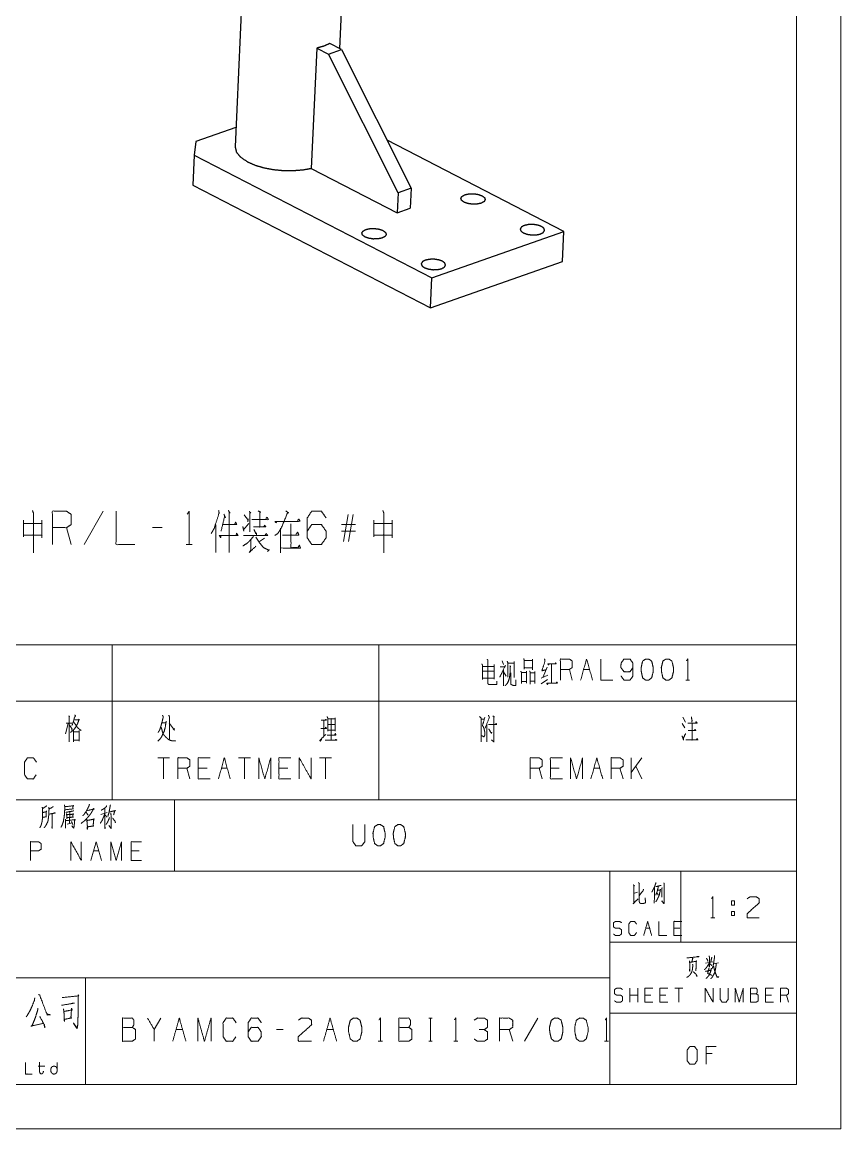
# Model space of a CAD drawing. Header units: millimetres. Extents: x 0 to 420, y 0 to 297.
# Drawn here: x 327.8 to 420, y 0 to 124.5 of the extents above; entities that cross this region are included whole.
import ezdxf

# ---------------------------------------------------------------- set-up
doc = ezdxf.new("R2010")
doc.units = ezdxf.units.MM
doc.layers.add('101', color=7, linetype='Continuous', true_color=0xffffff)

msp = doc.modelspace()

# ---------------------------------------------------------------- linework, layer by layer
at = {"layer": '101', "color": 133, "linetype": 'Continuous', "lineweight": 18}
for p, q in [((420, 0), (420, 297)), ((415, 5), (415, 292)), ((235, 37), (415, 37)), ((345, 37), (345, 29)), ((235, 29), (415, 29)), ((394, 29), (394, 5)), ((402, 29), (402, 21)), ((394, 21), (415, 21)), ((285, 17), (394, 17)), ((335, 17), (335, 5)), ((394, 13), (415, 13)), ((25, 5), (415, 5)), ((235, 5), (415, 5)), ((0, 0), (420, 0))]:
    msp.add_line(p, q, dxfattribs=at)
at = {"layer": '101', "color": 92, "linetype": 'Continuous', "lineweight": 25}
for p, q in [((354.39, 166.83), (351.82, 110.48)), ((363.59, 121.53), (365.63, 166.31)), ((351.92, 112.64), (347.41, 111.06)), ((347.41, 111.06), (347.23, 109.54)), ((388.81, 100.94), (368.94, 111.21)), ((347.23, 109.54), (347.07, 106.16)), ((347.23, 109.54), (373.95, 95.72)), ((347.07, 106.16), (373.8, 92.34)), ((373.95, 95.72), (388.81, 100.94)), ((388.66, 97.56), (388.81, 100.94)), ((373.8, 92.34), (388.66, 97.56)), ((373.8, 92.34), (373.95, 95.72))]:
    msp.add_line(p, q, dxfattribs=at)
at = {"layer": '101', "color": 72, "linetype": 'Continuous', "lineweight": 25}
for p, q in [((363.81, 121.42), (362.5, 122.1)), ((361.01, 121.57), (360.39, 108.05)), ((361.01, 121.57), (362.33, 120.9)), ((362.33, 120.9), (363.81, 121.42)), ((370.16, 105.31), (362.33, 120.9)), ((363.81, 121.42), (371.65, 105.83)), ((360.39, 108.05), (370.06, 103.06)), ((371.65, 105.83), (370.16, 105.31)), ((371.65, 105.83), (371.54, 103.58)), ((370.16, 105.31), (370.06, 103.06)), ((370.06, 103.06), (371.54, 103.58))]:
    msp.add_line(p, q, dxfattribs=at)
at = {"layer": '101', "color": 72, "linetype": 'Continuous', "lineweight": 18}
for p, q in [((336.96, 69.48), (334.85, 65.74)), ((364.03, 66.09), (364.56, 69.12)), ((365.11, 69.12), (364.58, 66.09)), ((333.38, 65.74), (332.85, 67.63)), ((343.6, 67.63), (342.54, 67.63)), ((349.66, 67.94), (349.66, 64.83)), ((365.36, 67.98), (363.78, 67.98)), ((365.36, 67.23), (363.78, 67.23)), ((355.14, 66.45), (354.55, 66.09)), ((346.32, 65.74), (346.99, 65.74)), ((313, 54.46), (338, 54.46)), ((338, 54.46), (338, 48.11)), ((338, 54.46), (368, 54.46)), ((368, 54.46), (368, 48.11)), ((368, 54.46), (415, 54.46)), ((415, 54.46), (415, 48.11)), ((381.87, 52.65), (382.02, 52.22)), ((379.68, 52.03), (380.95, 52.03)), ((379.68, 51.5), (380.95, 51.5)), ((380.99, 52.22), (380.99, 50.6)), ((382.04, 51.4), (382.34, 50.93)), ((386.93, 51.95), (386.49, 50.85)), ((387.44, 52.22), (387.44, 50.17)), ((389.77, 50.48), (389.44, 51.68)), ((391.04, 51.68), (391.71, 51.68)), ((379.7, 50.7), (380.95, 50.7)), ((386.26, 50.08), (386.98, 50.55)), ((386.28, 50.7), (387, 51.03)), ((402.55, 50.48), (402.97, 50.48)), ((313, 48.11), (338, 48.11)), ((338, 48.11), (368, 48.11)), ((338, 48.11), (338, 37)), ((368, 48.11), (415, 48.11)), ((368, 48.11), (368, 37)), ((415, 48.11), (415, 37)), ((379.52, 46.1), (379.87, 46.1)), ((380.84, 46.45), (381.02, 46.3)), ((402.21, 46.3), (402.51, 45.75)), ((333.02, 45.6), (332.74, 44.45)), ((343.6, 45.68), (344.03, 45.68)), ((361.81, 45.95), (361.81, 44.13)), ((362.25, 45.48), (363.03, 45.48)), ((380.17, 45.6), (380.17, 43.53)), ((402.12, 45.6), (402.42, 45.12)), ((344.45, 41.74), (343.11, 41.74)), ((343.78, 41.74), (343.78, 39.36)), ((353.56, 41.74), (352.21, 41.74)), ((352.88, 41.74), (352.88, 39.36)), ((362.66, 41.74), (361.32, 41.74)), ((361.99, 41.74), (361.99, 39.36)), ((397.58, 41.74), (396.41, 40.09)), ((396.41, 39.36), (396.41, 41.74)), ((346.73, 39.36), (346.39, 40.56)), ((348.67, 40.56), (347.66, 40.56)), ((350.27, 40.56), (350.94, 40.56)), ((357.77, 40.56), (356.76, 40.56)), ((386.37, 39.36), (386.04, 40.56)), ((388.31, 40.56), (387.31, 40.56)), ((392.19, 40.56), (392.87, 40.56)), ((395.48, 39.36), (395.14, 40.56)), ((397.58, 39.36), (396.91, 40.79)), ((313, 37), (338, 37)), ((338, 37), (368, 37)), ((368, 37), (415, 37)), ((333.22, 35.67), (333.2, 34.36)), ((336.72, 35.38), (337.43, 35.58)), ((332.92, 34.28), (333.47, 34.43)), ((335.89, 31.26), (336.48, 31.26)), ((341.01, 31.26), (340.12, 31.26)), ((396.78, 26.5), (397.1, 26.62)), ((405.37, 23.74), (405.8, 23.74)), ((407.69, 24.46), (408.02, 24.46)), ((407.69, 24.46), (407.69, 23.99)), ((398.04, 22.56), (398.48, 22.56)), ((401.88, 22.56), (401.21, 22.56)), ((404.78, 18.63), (405.57, 18.79)), ((405.68, 18.57), (406.23, 18.69)), ((396.24, 14.25), (396.24, 15.82)), ((397.13, 15.04), (396.24, 15.04)), ((397.13, 14.25), (397.13, 15.82)), ((398.6, 15.04), (397.94, 15.04)), ((400.3, 15.04), (399.63, 15.04)), ((402.22, 15.82), (401.33, 15.82)), ((401.78, 15.82), (401.78, 14.25)), ((412.18, 15.04), (411.51, 15.04)), ((414.1, 14.25), (413.88, 15.04)), ((343.45, 12.47), (342.71, 11.17)), ((373.63, 12.47), (374, 12.47)), ((373.83, 12.47), (373.83, 9.85)), ((385.88, 12.47), (384.4, 9.85)), ((345.17, 11.17), (345.91, 11.17)), ((357.23, 11.17), (356.49, 11.17)), ((362.14, 11.17), (362.88, 11.17)), ((383.06, 9.85), (382.68, 11.17)), ((367.94, 9.85), (368.4, 9.85)), ((373.63, 9.85), (374, 9.85)), ((376.42, 9.85), (376.89, 9.85)), ((393.39, 9.85), (393.86, 9.85)), ((405.52, 8.46), (404.84, 8.46)), ((329.66, 7.04), (330.39, 7.04))]:
    msp.add_line(p, q, dxfattribs=at)
at = {"layer": '101', "color": 72, "linetype": 'Continuous', "lineweight": 25}
msp.add_open_spline([(362.5, 122.1), (361.82, 121.8), (361.01, 121.57)], degree=1, knots=[0, 0, 0.470752, 1, 1], dxfattribs=at)
at = {"layer": '101', "color": 92, "linetype": 'Continuous', "lineweight": 25}
for points, knots in [([(351.82, 110.48), (351.97, 109.87), (352.46, 109.29), (353.26, 108.76)], [0, 0, 0.266456, 0.591665, 1, 1]), ([(353.26, 108.76), (354.09, 108.4), (355.04, 108.12), (356.09, 107.92), (357.2, 107.81), (358.31, 107.8), (359.39, 107.88), (360.4, 108.05)], [0, 0, 0.123162, 0.260055, 0.40687, 0.559108, 0.711922, 0.860423, 1, 1]), ([(377.58, 104.24), (378.01, 104.09), (378.53, 104.01), (379.06, 104.03), (379.52, 104.13), (379.84, 104.3), (379.97, 104.52), (379.9, 104.75), (379.62, 104.96), (379.19, 105.12), (378.67, 105.19), (378.14, 105.18), (377.68, 105.08), (377.36, 104.9), (377.23, 104.69), (377.31, 104.45), (377.58, 104.24)], [0, 0, 0.071443, 0.153652, 0.236754, 0.310623, 0.36774, 0.407834, 0.446061, 0.500001, 0.571437, 0.653653, 0.736748, 0.810617, 0.867741, 0.907834, 0.94606, 1, 1]), ([(366.44, 100.33), (366.87, 100.18), (367.38, 100.1), (367.92, 100.12), (368.38, 100.22), (368.7, 100.39), (368.83, 100.61), (368.75, 100.84), (368.48, 101.05), (368.05, 101.21), (367.53, 101.28), (367, 101.27), (366.54, 101.17), (366.22, 100.99), (366.09, 100.78), (366.16, 100.54), (366.44, 100.33)], [0, 0, 0.071443, 0.153652, 0.236754, 0.310623, 0.36774, 0.407834, 0.446061, 0.500001, 0.571437, 0.653653, 0.736748, 0.810617, 0.867741, 0.907834, 0.94606, 1, 1]), ([(386.3, 101.51), (386.58, 101.3), (386.65, 101.07), (386.52, 100.85), (386.2, 100.67), (385.74, 100.57), (385.21, 100.56), (384.69, 100.64), (384.26, 100.79), (383.99, 101), (383.91, 101.23), (384.04, 101.45), (384.36, 101.62), (384.82, 101.72), (385.36, 101.74), (385.87, 101.66), (386.3, 101.51)], [0, 0, 0.053941, 0.092167, 0.13226, 0.189383, 0.263252, 0.346348, 0.428563, 0.5, 0.55394, 0.592166, 0.63226, 0.689377, 0.763246, 0.846341, 0.928557, 1, 1]), ([(375.16, 97.6), (375.43, 97.39), (375.51, 97.16), (375.38, 96.94), (375.06, 96.76), (374.6, 96.66), (374.07, 96.65), (373.55, 96.73), (373.12, 96.88), (372.84, 97.09), (372.77, 97.32), (372.9, 97.54), (373.22, 97.71), (373.68, 97.81), (374.21, 97.83), (374.73, 97.75), (375.16, 97.6)], [0, 0, 0.053941, 0.092167, 0.13226, 0.189383, 0.263252, 0.346348, 0.428563, 0.5, 0.55394, 0.592166, 0.63226, 0.689377, 0.763246, 0.846341, 0.928557, 1, 1])]:
    msp.add_open_spline(points, degree=1, knots=knots, dxfattribs=at)
at = {"layer": '101', "color": 72, "linetype": 'Continuous', "lineweight": 18}
for points, knots in [([(329.01, 69.56), (329.15, 69.2), (329.12, 69.28), (329.12, 64.79), (329.12, 66.8), (328.07, 66.8), (330.07, 66.8), (330.07, 66.49), (330.07, 68.49), (330.07, 68.1), (328.01, 68.1), (328.01, 68.49), (328.01, 66.6)], [0, 0, 0.022286, 0.027176, 0.289922, 0.407466, 0.469387, 0.58671, 0.605148, 0.722692, 0.74574, 0.866322, 0.88937, 1, 1]), ([(331.26, 65.74), (331.26, 69.48), (332.85, 69.48), (333.38, 69.12), (333.38, 67.98), (332.85, 67.63), (331.26, 67.63)], [0, 0, 0.400952, 0.571035, 0.639278, 0.761674, 0.829917, 1, 1]), ([(338.43, 69.48), (338.43, 65.74), (340.55, 65.74)], [0, 0, 0.638734, 1, 1]), ([(346.44, 69.16), (346.66, 69.48), (346.66, 65.74)], [0, 0, 0.093491, 1, 1]), ([(349.97, 69.56), (350.02, 69.28), (349.63, 68.06), (349.49, 67.59), (349.33, 67.31), (349.13, 66.96)], [0, 0, 0.101084, 0.561698, 0.738771, 0.85462, 1, 1]), ([(350.55, 69.16), (350.74, 68.73), (350.63, 68.89), (350.24, 67.23)], [0, 0, 0.200659, 0.282161, 1, 1]), ([(351.05, 69.56), (351.27, 69.28), (351.16, 69.4), (351.16, 64.83)], [0, 0, 0.069696, 0.101624, 1, 1]), ([(352.83, 69.08), (353.3, 68.49), (353.3, 68.61), (353.24, 68.3)], [0, 0, 0.63342, 0.732283, 1, 1]), ([(353.41, 69.44), (353.61, 69.28), (353.47, 69.4), (353.47, 67.16)], [0, 0, 0.093589, 0.161776, 1, 1]), ([(353.69, 68.53), (355.58, 68.53), (355.42, 68.81), (355.28, 68.65)], [0, 0, 0.780467, 0.913344, 1, 1]), ([(354.41, 69.52), (354.72, 69.36), (354.61, 69.4), (354.61, 67.71), (353.86, 67.71), (355.3, 67.71), (355.14, 67.9), (355, 67.67)], [0, 0, 0.070459, 0.094624, 0.441068, 0.594866, 0.891067, 0.943891, 1, 1]), ([(356.55, 68.34), (356.41, 68.18), (356.3, 68.34), (359.11, 68.34), (359, 68.61), (358.83, 68.42)], [0, 0, 0.055748, 0.106908, 0.85267, 0.931517, 1, 1]), ([(357.52, 69.52), (357.86, 69.28), (357.75, 69.36), (357.02, 67.59), (356.75, 67.16), (356.61, 66.96), (356.3, 66.76)], [0, 0, 0.114307, 0.152407, 0.68711, 0.830947, 0.898301, 1, 1]), ([(359.94, 67.23), (360.44, 67.98), (361.53, 67.98), (362.06, 67.23), (362.06, 66.49), (361.53, 65.74), (360.44, 65.74), (359.94, 66.49), (359.94, 68.73), (360.44, 69.48), (361.53, 69.48), (362.06, 68.73)], [0, 0, 0.076963, 0.16976, 0.248073, 0.312018, 0.390332, 0.483128, 0.560091, 0.751927, 0.82889, 0.921686, 1, 1]), ([(368.45, 69.56), (368.59, 69.2), (368.56, 69.28), (368.56, 64.79), (368.56, 66.8), (367.5, 66.8), (369.5, 66.8), (369.5, 66.49), (369.5, 68.49), (369.5, 68.1), (367.44, 68.1), (367.44, 68.49), (367.44, 66.6)], [0, 0, 0.022286, 0.027175, 0.289921, 0.407465, 0.469386, 0.586709, 0.605147, 0.722691, 0.745739, 0.866322, 0.88937, 1, 1]), ([(350.44, 67.98), (352, 67.98), (351.89, 68.26), (351.75, 67.98)], [0, 0, 0.72007, 0.857374, 1, 1]), ([(352.69, 67.75), (352.8, 67.23), (352.77, 67.39), (353.36, 68.1)], [0, 0, 0.326888, 0.426692, 1, 1]), ([(353.94, 67.43), (354.16, 66.96), (354.22, 67.04), (354.22, 66.8)], [0, 0, 0.610895, 0.723699, 1, 1]), ([(356.94, 67.59), (356.94, 64.79), (356.94, 65.34), (359.17, 65.34), (359.06, 65.66), (358.89, 65.38), (358.11, 65.38), (358.11, 68.06), (358.11, 66.8), (357.14, 66.8), (359, 66.8), (358.86, 67.12), (358.67, 66.88)], [0, 0, 0.193637, 0.231818, 0.386075, 0.409216, 0.431539, 0.485528, 0.670983, 0.758256, 0.825745, 0.954934, 0.978788, 1, 1]), ([(350.24, 66.76), (350.19, 66.49), (350.05, 66.76), (352.14, 66.76), (352, 67), (351.94, 66.8)], [0, 0, 0.089078, 0.1869, 0.848321, 0.935184, 1, 1]), ([(353.88, 66.64), (353.44, 66.13), (353.22, 65.9), (352.69, 65.58)], [0, 0, 0.419145, 0.61972, 1, 1]), ([(352.77, 66.76), (355.47, 66.76), (355.33, 66.96), (355.19, 66.8)], [0, 0, 0.8568, 0.933301, 1, 1]), ([(353.58, 66.25), (353.58, 65.11), (353.41, 64.83), (354.16, 65.54)], [0, 0, 0.457251, 0.586309, 1, 1]), ([(354.16, 66.57), (354.55, 65.94), (355.03, 65.38), (355.58, 65.11), (355.69, 65.15), (355.47, 64.95)], [0, 0, 0.295856, 0.586011, 0.834124, 0.881291, 1, 1]), ([(379.59, 52.33), (379.66, 52.18), (379.66, 50.55)], [0, 0, 0.092597, 1, 1]), ([(380.19, 52.82), (380.28, 52.73), (380.28, 50.1), (380.33, 50), (380.49, 49.98), (381.27, 49.98), (381.27, 50.38)], [0, 0, 0.031698, 0.655157, 0.682037, 0.720284, 0.904996, 1, 1]), ([(382.45, 52.6), (382.52, 52.43), (382.52, 50.83)], [0, 0, 0.105514, 1, 1]), ([(382.52, 52.38), (383.23, 52.38), (383.23, 52.55), (383.23, 50.78)], [0, 0, 0.266094, 0.331958, 1, 1]), ([(384.3, 52.93), (384.37, 52.68), (384.37, 51.7), (384.37, 51.88), (385.29, 51.88), (385.29, 51.65), (385.29, 52.82), (385.29, 52.7), (384.37, 52.7)], [0, 0, 0.054432, 0.258706, 0.29537, 0.487932, 0.535072, 0.781249, 0.807438, 1, 1]), ([(386.65, 52.88), (386.7, 52.6), (386.35, 51.53), (386.84, 51.65)], [0, 0, 0.145701, 0.734427, 1, 1]), ([(387.18, 52.25), (387.09, 52.18), (387.02, 52.3), (387.97, 52.3), (387.9, 52.43), (387.83, 52.3)], [0, 0, 0.077218, 0.17288, 0.808676, 0.904338, 1, 1]), ([(388.43, 50.48), (388.43, 52.85), (389.44, 52.85), (389.77, 52.63), (389.77, 51.9), (389.44, 51.68), (388.43, 51.68)], [0, 0, 0.400951, 0.571036, 0.639278, 0.761673, 0.829915, 1, 1]), ([(390.71, 50.48), (391.38, 52.85), (392.05, 50.48)], [0, 0, 0.499999, 1, 1]), ([(392.98, 52.85), (392.98, 50.48), (394.33, 50.48)], [0, 0, 0.638733, 1, 1]), ([(395.26, 50.95), (395.58, 50.48), (396.27, 50.48), (396.6, 50.95), (396.6, 52.38), (396.27, 52.85), (395.58, 52.85), (395.26, 52.38), (395.24, 51.9), (395.58, 51.43), (396.27, 51.43), (396.6, 51.9)], [0, 0, 0.076857, 0.169525, 0.247728, 0.439296, 0.517498, 0.610166, 0.687023, 0.750924, 0.829129, 0.921797, 1, 1]), ([(398.37, 50.48), (398.7, 50.73), (398.88, 51.43), (398.88, 51.9), (398.7, 52.63), (398.37, 52.85), (398.03, 52.85), (397.69, 52.63), (397.52, 51.9), (397.54, 51.43), (397.69, 50.73), (398.03, 50.48), (398.37, 50.48)], [0, 0, 0.067524, 0.18397, 0.260582, 0.380942, 0.446139, 0.500302, 0.565504, 0.685862, 0.762527, 0.878308, 0.945837, 1, 1]), ([(400.64, 50.48), (400.98, 50.73), (401.16, 51.43), (401.16, 51.9), (400.98, 52.63), (400.64, 52.85), (400.31, 52.85), (399.97, 52.63), (399.79, 51.9), (399.81, 51.43), (399.97, 50.73), (400.31, 50.48), (400.64, 50.48)], [0, 0, 0.06753, 0.183975, 0.260587, 0.380946, 0.446148, 0.500311, 0.565508, 0.685866, 0.762532, 0.878313, 0.945837, 1, 1]), ([(402.62, 52.65), (402.76, 52.85), (402.76, 50.48)], [0, 0, 0.093486, 1, 1]), ([(381.65, 51.97), (382.15, 51.97), (382.24, 52.13), (381.6, 50.8), (382.02, 51.63), (382.02, 49.85)], [0, 0, 0.102218, 0.138179, 0.441776, 0.633382, 1, 1]), ([(382.73, 52.1), (382.87, 52), (382.78, 52), (382.78, 51.38), (382.73, 50.95), (382.68, 50.68), (382.59, 50.38), (382.45, 50.1), (382.22, 49.85)], [0, 0, 0.067741, 0.102315, 0.346795, 0.514328, 0.623882, 0.746214, 0.867178, 1, 1]), ([(382.84, 51.3), (382.84, 50.02), (382.96, 49.95), (383.12, 49.88), (383.42, 49.88), (383.42, 50.53)], [0, 0, 0.500781, 0.55761, 0.626688, 0.744702, 1, 1]), ([(383.98, 51.47), (384.07, 51.3), (384.07, 50.1), (384.07, 50.33), (384.62, 50.33), (384.62, 50.13), (384.62, 51.47), (384.62, 51.35), (384.07, 51.35)], [0, 0, 0.044639, 0.317869, 0.369099, 0.493859, 0.539397, 0.84678, 0.87524, 1, 1]), ([(384.97, 51.5), (385.04, 51.35), (385.04, 50.02), (385.04, 50.35), (385.56, 50.35), (385.56, 50.1), (385.56, 51.43), (385.56, 51.3), (385.06, 51.3)], [0, 0, 0.036663, 0.329593, 0.401444, 0.514757, 0.570026, 0.862955, 0.89059, 1, 1]), ([(387.04, 50.1), (386.95, 49.98), (386.9, 50.13), (388.1, 50.13), (388.03, 50.3), (387.97, 50.17)], [0, 0, 0.083253, 0.169787, 0.823494, 0.926146, 1, 1]), ([(333.09, 46.45), (333.19, 46.35), (333.14, 46.43), (333.14, 43.53), (333.14, 45.65), (332.79, 45.65), (333.44, 45.65)], [0, 0, 0.023247, 0.037896, 0.500409, 0.839319, 0.895699, 1, 1]), ([(333.71, 46), (334.26, 46), (334.27, 46.1), (334.11, 45.62), (333.88, 45.18), (333.62, 44.85), (333.3, 44.6)], [0, 0, 0.220966, 0.26192, 0.463932, 0.667691, 0.836831, 1, 1]), ([(333.78, 46.58), (333.88, 46.43), (333.81, 46.45), (333.46, 45.37)], [0, 0, 0.132126, 0.186059, 1, 1]), ([(343.65, 46.55), (343.74, 46.33), (343.65, 46), (343.62, 45.83), (343.55, 45.6), (343.48, 45.35), (343.41, 45.12), (343.35, 44.93), (343.27, 44.77), (343.16, 44.6)], [0, 0, 0.116541, 0.278918, 0.364993, 0.478696, 0.603951, 0.71766, 0.817412, 0.901346, 1, 1]), ([(344.36, 46.53), (344.43, 46.35), (344.43, 43.83)], [0, 0, 0.06955, 1, 1]), ([(361.49, 45.98), (362.1, 45.98), (362.02, 46.08), (361.99, 45.95)], [0, 0, 0.704243, 0.847777, 1, 1]), ([(362.17, 46.38), (362.25, 46.22), (362.25, 44.73), (362.25, 44.85), (363.07, 44.85), (363.07, 44.73), (363.07, 46.22), (363.07, 46.13), (362.25, 46.13), (362.64, 46.13), (362.64, 43.73), (361.94, 43.73), (363.28, 43.73), (363.19, 43.78), (363.17, 43.83), (363.07, 43.67)], [0, 0, 0.016856, 0.162098, 0.174201, 0.252928, 0.265031, 0.410272, 0.419955, 0.498682, 0.536334, 0.76872, 0.837175, 0.967244, 0.977077, 0.982211, 1, 1]), ([(379.34, 46.38), (379.5, 46.22), (379.5, 43.53)], [0, 0, 0.074914, 1, 1]), ([(379.94, 46.33), (379.66, 45.37), (379.77, 45.2), (379.84, 45.02), (379.91, 44.68), (379.91, 44.25), (379.84, 44.1), (379.59, 44.23)], [0, 0, 0.379822, 0.458229, 0.530553, 0.667378, 0.830233, 0.893776, 1, 1]), ([(380.33, 46.53), (380.44, 46.3), (379.96, 45.08)], [0, 0, 0.159107, 1, 1]), ([(380.95, 46.35), (380.95, 43.53), (380.68, 43.75)], [0, 0, 0.890401, 1, 1]), ([(403.17, 46.35), (403.26, 45.87), (403.27, 45.98), (403.22, 45.75)], [0, 0, 0.592181, 0.716658, 1, 1]), ([(333.18, 45.43), (333.48, 44.95), (333.48, 45.02), (333.44, 44.83)], [0, 0, 0.668993, 0.75826, 1, 1]), ([(333.62, 44.8), (333.62, 43.55), (333.62, 43.73), (334.26, 43.73), (334.26, 43.6), (334.26, 44.8), (334.26, 44.68), (333.69, 44.68)], [0, 0, 0.306605, 0.34953, 0.505604, 0.536265, 0.830605, 0.861265, 1, 1]), ([(333.64, 45.78), (333.81, 45.55), (334.01, 45.25), (334.18, 45.05), (334.5, 44.8)], [0, 0, 0.21756, 0.48939, 0.692342, 1, 1]), ([(344.06, 45.85), (343.95, 45.12), (343.88, 44.9), (343.85, 44.73), (343.74, 44.55), (343.65, 44.35), (343.6, 44.2), (343.48, 44), (343.37, 43.85), (343.14, 43.63)], [0, 0, 0.296653, 0.392139, 0.46442, 0.547269, 0.635793, 0.700209, 0.795421, 0.869798, 1, 1]), ([(343.48, 45.2), (343.55, 45.02), (343.6, 44.83), (343.64, 44.65), (343.81, 44.3), (343.9, 44.2), (344.15, 43.95), (344.29, 43.83), (344.47, 43.73), (344.71, 43.65), (344.94, 43.65), (345.12, 43.63)], [0, 0, 0.075192, 0.15762, 0.228747, 0.384949, 0.438119, 0.578251, 0.653441, 0.734337, 0.837345, 0.928883, 1, 1]), ([(344.4, 45.65), (344.98, 44.85), (344.98, 45.08)], [0, 0, 0.814824, 1, 1]), ([(361.48, 45.05), (362.1, 45.05), (362.02, 45.2), (361.99, 45.08)], [0, 0, 0.676561, 0.857934, 1, 1]), ([(380.35, 45.48), (381.27, 45.48), (381.2, 45.62), (381.14, 45.5)], [0, 0, 0.752923, 0.888763, 1, 1]), ([(380.37, 45), (380.68, 44.48), (380.7, 44.58), (380.61, 44.6)], [0, 0, 0.760418, 0.886215, 1, 1]), ([(403.26, 45.6), (403.26, 43.75), (402.55, 43.75), (403.94, 43.75), (403.8, 43.9), (403.71, 43.75)], [0, 0, 0.426906, 0.590047, 0.912256, 0.959823, 1, 1]), ([(402.78, 45.62), (403.84, 45.62), (403.71, 45.83), (403.66, 45.65)], [0, 0, 0.717261, 0.876328, 1, 1]), ([(402.8, 44.8), (403.68, 44.8), (403.59, 44.95), (403.5, 44.83)], [0, 0, 0.729813, 0.873574, 1, 1]), ([(361.57, 43.85), (361.41, 43.6), (361.34, 43.67), (362.02, 44.38)], [0, 0, 0.214427, 0.289033, 1, 1]), ([(362.17, 44.3), (363.17, 44.3), (363.1, 44.48), (363.03, 44.33)], [0, 0, 0.739673, 0.878255, 1, 1]), ([(402.12, 44.23), (402.3, 43.73), (402.27, 43.95), (402.53, 44.48)], [0, 0, 0.39393, 0.563113, 1, 1]), ([(329.44, 39.84), (329.11, 39.36), (328.45, 39.36), (328.12, 39.84), (328.12, 41.26), (328.45, 41.74), (329.12, 41.74), (329.46, 41.26)], [0, 0, 0.114568, 0.243366, 0.357936, 0.638584, 0.753154, 0.885433, 1, 1]), ([(345.38, 39.36), (345.38, 41.74), (346.39, 41.74), (346.73, 41.51), (346.73, 40.79), (346.39, 40.56), (345.38, 40.56)], [0, 0, 0.400951, 0.571036, 0.639278, 0.761673, 0.829915, 1, 1]), ([(349, 39.36), (347.66, 39.36), (347.66, 41.74), (349, 41.74)], [0, 0, 0.26539, 0.73461, 1, 1]), ([(349.94, 39.36), (350.61, 41.74), (351.28, 39.36)], [0, 0, 0.499999, 1, 1]), ([(354.49, 39.36), (354.49, 41.74), (355.16, 39.36), (355.83, 41.74), (355.83, 39.36)], [0, 0, 0.245192, 0.500001, 0.754808, 1, 1]), ([(358.11, 39.36), (356.76, 39.36), (356.76, 41.74), (358.11, 41.74)], [0, 0, 0.26539, 0.73461, 1, 1]), ([(359.04, 39.36), (359.04, 41.74), (360.38, 39.36), (360.38, 41.74)], [0, 0, 0.317574, 0.682426, 1, 1]), ([(385.03, 39.36), (385.03, 41.74), (386.04, 41.74), (386.37, 41.51), (386.37, 40.79), (386.04, 40.56), (385.03, 40.56)], [0, 0, 0.400952, 0.571031, 0.639278, 0.761674, 0.829922, 1, 1]), ([(388.65, 39.36), (387.31, 39.36), (387.31, 41.74), (388.65, 41.74)], [0, 0, 0.26539, 0.73461, 1, 1]), ([(389.58, 39.36), (389.58, 41.74), (390.25, 39.36), (390.93, 41.74), (390.93, 39.36)], [0, 0, 0.245192, 0.499999, 0.754808, 1, 1]), ([(394.14, 39.36), (394.14, 41.74), (395.14, 41.74), (395.48, 41.51), (395.48, 40.79), (395.14, 40.56), (394.14, 40.56)], [0, 0, 0.400951, 0.571036, 0.639278, 0.761673, 0.829915, 1, 1]), ([(330.63, 36.35), (330.57, 36.31), (330.14, 36.02), (330.11, 36.2), (330.16, 36.02), (330.16, 35.45), (330.14, 35.09), (330.13, 34.85), (330.1, 34.61), (330.05, 34.39), (329.99, 34.16), (329.91, 34.01), (329.85, 33.88)], [0, 0, 0.024363, 0.186803, 0.243942, 0.302154, 0.485024, 0.597668, 0.675195, 0.753199, 0.825098, 0.89819, 0.953346, 1, 1]), ([(331.36, 36.26), (331.11, 36.09), (330.88, 36.02), (330.85, 36.2), (330.88, 35.93), (330.86, 35.67), (330.85, 35.38), (330.83, 35.14), (330.8, 34.92), (330.77, 34.67), (330.72, 34.5), (330.64, 34.36), (330.57, 34.21), (330.49, 34.08), (330.41, 33.97), (330.33, 33.88)], [0, 0, 0.096319, 0.172937, 0.229415, 0.313416, 0.396985, 0.487495, 0.564125, 0.634336, 0.711437, 0.768975, 0.817388, 0.871906, 0.920319, 0.962889, 1, 1]), ([(332.63, 36.46), (332.64, 36.26), (332.64, 35.91), (332.63, 35.58), (332.61, 35.36), (332.58, 35.07), (332.53, 34.83), (332.49, 34.56), (332.42, 34.36), (332.35, 34.16), (332.22, 33.92)], [0, 0, 0.076503, 0.212087, 0.33934, 0.424292, 0.535105, 0.630037, 0.733301, 0.813245, 0.895183, 1, 1]), ([(332.67, 36.24), (333.64, 36.35), (333.59, 36.39), (333.55, 36), (333.63, 36), (332.66, 35.89)], [0, 0, 0.39108, 0.416924, 0.577585, 0.60892, 1, 1]), ([(335.42, 36.53), (335.4, 36.37), (335.22, 36.02), (335.11, 35.8), (334.98, 35.6), (334.83, 35.38), (334.67, 35.22)], [0, 0, 0.101774, 0.363754, 0.525154, 0.678922, 0.85608, 1, 1]), ([(337.37, 36.35), (337.34, 36.26), (337.14, 36.09), (336.92, 35.93), (336.73, 35.84)], [0, 0, 0.111856, 0.433088, 0.752703, 1, 1]), ([(337.78, 36.44), (337.76, 36.33), (337.68, 35.87), (337.62, 35.56), (337.51, 35.18)], [0, 0, 0.086565, 0.451629, 0.696477, 1, 1]), ([(330.19, 35.03), (330.22, 35.05), (330.58, 35.11), (330.54, 35.09), (330.58, 35.78), (330.61, 35.69), (330.18, 35.58)], [0, 0, 0.022681, 0.239273, 0.269981, 0.676983, 0.732557, 1, 1]), ([(330.86, 35.4), (331.57, 35.53), (331.52, 35.56), (331.44, 35.51)], [0, 0, 0.834819, 0.895271, 1, 1]), ([(331.22, 35.45), (331.22, 33.81), (331.21, 33.92), (331.22, 34.1)], [0, 0, 0.849783, 0.907772, 1, 1]), ([(333.63, 35.8), (333.58, 35.75), (333.19, 35.69), (332.97, 35.64), (332.77, 35.6)], [0, 0, 0.07226, 0.516589, 0.766867, 1, 1]), ([(332.85, 35.49), (332.86, 35.34), (332.89, 34.89), (332.88, 35), (333.61, 35.07), (333.55, 35.07), (333.59, 35.47), (333.63, 35.4), (332.86, 35.34)], [0, 0, 0.056492, 0.217482, 0.258029, 0.525926, 0.548635, 0.694164, 0.720796, 1, 1]), ([(335.2, 35.84), (335.25, 35.82), (335.95, 35.98), (335.9, 36.02), (335.78, 35.8), (335.64, 35.56), (335.5, 35.36), (335.34, 35.16), (335.17, 34.96), (334.98, 34.76), (334.78, 34.58), (334.62, 34.47), (334.5, 34.36)], [0, 0, 0.017093, 0.254607, 0.275864, 0.359629, 0.452278, 0.53264, 0.616084, 0.70281, 0.792986, 0.881828, 0.944963, 1, 1]), ([(335.03, 35.6), (335.06, 35.58), (335.23, 35.38), (335.25, 35.27), (335.19, 35.42)], [0, 0, 0.066028, 0.519581, 0.712132, 1, 1]), ([(335.11, 34.81), (335.14, 34.74), (335.17, 34.19), (335.19, 34.12), (335.19, 33.72), (335.17, 33.9), (335.17, 33.97), (335.94, 34.08), (335.84, 34.08), (335.92, 34.89), (335.95, 34.85), (335.9, 34.83), (335.15, 34.69)], [0, 0, 0.018828, 0.160986, 0.178485, 0.280676, 0.326272, 0.343303, 0.542024, 0.566111, 0.777126, 0.791033, 0.804348, 1, 1]), ([(337.15, 35.47), (337.06, 35.18), (336.95, 34.94), (336.86, 34.69), (336.76, 34.56), (336.65, 34.39)], [0, 0, 0.251918, 0.474135, 0.691326, 0.826694, 1, 1]), ([(337.15, 36.02), (337.17, 34.28), (337.18, 33.79), (337.15, 33.88), (337.17, 34.08)], [0, 0, 0.691283, 0.883884, 0.921006, 1, 1]), ([(337.17, 35.31), (337.37, 35.14), (337.42, 35.05)], [0, 0, 0.729109, 1, 1]), ([(337.67, 35.03), (337.65, 34.92), (337.48, 34.52), (337.31, 34.25)], [0, 0, 0.129619, 0.632946, 1, 1]), ([(337.81, 35.49), (337.89, 35.38), (337.85, 35.4), (337.87, 34.23), (337.87, 33.94), (337.85, 33.79), (337.61, 34.14), (337.85, 33.83)], [0, 0, 0.051678, 0.066298, 0.513635, 0.623349, 0.682727, 0.848098, 1, 1]), ([(337.65, 35.64), (338.35, 35.8), (338.29, 35.82), (338.15, 35.34)], [0, 0, 0.557066, 0.608364, 1, 1]), ([(338.03, 34.96), (338.31, 34.61), (338.35, 34.43)], [0, 0, 0.711821, 1, 1]), ([(332.72, 34.85), (332.74, 34.65), (332.75, 34.14), (332.74, 33.81), (332.72, 33.9), (332.75, 34.12)], [0, 0, 0.147471, 0.523364, 0.768667, 0.835021, 1, 1]), ([(332.75, 34.67), (333.81, 34.78), (333.78, 34.85), (333.77, 34.74), (333.72, 34.23), (333.7, 34.03), (333.64, 33.81), (333.44, 34.1), (333.66, 33.88)], [0, 0, 0.374083, 0.399749, 0.43883, 0.61759, 0.687458, 0.767887, 0.891105, 1, 1]), ([(333.42, 34.56), (333.49, 34.39), (333.52, 34.25)], [0, 0, 0.579215, 1, 1]), ([(365.08, 34.22), (365.08, 32.32), (365.4, 31.85), (366.07, 31.85), (366.43, 32.32), (366.43, 34.22)], [0, 0, 0.337152, 0.4386, 0.55778, 0.662848, 1, 1]), ([(368.19, 31.85), (368.53, 32.1), (368.7, 32.8), (368.7, 33.27), (368.53, 34), (368.19, 34.22), (367.86, 34.22), (367.52, 34), (367.34, 33.27), (367.36, 32.8), (367.52, 32.1), (367.86, 31.85), (368.19, 31.85)], [0, 0, 0.067524, 0.183971, 0.260583, 0.380942, 0.446139, 0.500302, 0.565504, 0.685862, 0.762527, 0.878308, 0.945837, 1, 1]), ([(370.47, 31.85), (370.8, 32.1), (370.98, 32.8), (370.98, 33.27), (370.8, 34), (370.47, 34.22), (370.13, 34.22), (369.8, 34), (369.62, 33.27), (369.64, 32.8), (369.8, 32.1), (370.13, 31.85), (370.47, 31.85)], [0, 0, 0.06753, 0.183975, 0.260587, 0.380946, 0.446148, 0.500311, 0.565508, 0.685866, 0.762531, 0.878313, 0.945837, 1, 1]), ([(328.8, 30.2), (328.8, 32.3), (329.69, 32.3), (329.99, 32.1), (329.99, 31.46), (329.68, 31.26), (328.8, 31.26)], [0, 0, 0.401145, 0.571312, 0.639588, 0.762043, 0.832818, 1, 1]), ([(333.33, 30.2), (333.33, 32.3), (334.51, 30.2), (334.51, 32.3)], [0, 0, 0.317574, 0.682426, 1, 1]), ([(337.85, 30.2), (337.85, 32.3), (338.45, 30.2), (339.04, 32.3), (339.04, 30.2)], [0, 0, 0.245192, 0.5, 0.754808, 1, 1]), ([(341.3, 30.2), (340.12, 30.2), (340.12, 32.3), (341.3, 32.3)], [0, 0, 0.265389, 0.734611, 1, 1]), ([(396.62, 27.47), (396.76, 27.35), (396.68, 27.39), (396.71, 25.4), (396.62, 25.32), (397.17, 25.88)], [0, 0, 0.060255, 0.090729, 0.71461, 0.752496, 1, 1]), ([(397.22, 27.7), (397.34, 27.55), (397.29, 27.59), (397.29, 26.72), (397.29, 26.04), (397.29, 25.94), (397.31, 25.54), (397.35, 25.44), (397.41, 25.38), (397.54, 25.34), (397.8, 25.36), (397.99, 25.42), (398.01, 25.44), (397.98, 25.98)], [0, 0, 0.050887, 0.067371, 0.30486, 0.491459, 0.519732, 0.627242, 0.657953, 0.681265, 0.71898, 0.791172, 0.845841, 0.852765, 1, 1]), ([(399.18, 27.7), (399.16, 27.59), (398.99, 27.14), (398.84, 26.87), (398.72, 26.62)], [0, 0, 0.089072, 0.504979, 0.766001, 1, 1]), ([(399.19, 27.28), (399.22, 27.26), (399.25, 27.26), (399.76, 27.39), (399.72, 27.39), (399.65, 27.35)], [0, 0, 0.049781, 0.090425, 0.822292, 0.883256, 1, 1]), ([(400.07, 27.68), (400.13, 27.59), (400.1, 27.57), (400.12, 25.52), (400.12, 25.5), (400.1, 25.38), (400.07, 25.34), (399.84, 25.65), (400.07, 25.36), (400.1, 25.44)], [0, 0, 0.031372, 0.042462, 0.676473, 0.682877, 0.721567, 0.737252, 0.857566, 0.97283, 1, 1]), ([(397.29, 26.23), (397.72, 26.77), (397.79, 26.95)], [0, 0, 0.77398, 1, 1]), ([(399.02, 27.14), (399, 25.38), (398.99, 25.5), (398.99, 25.52), (399, 25.71)], [0, 0, 0.841012, 0.900786, 0.910681, 1, 1]), ([(399.43, 27.22), (399.44, 27.18), (399.37, 26.89), (399.3, 26.62), (399.22, 26.43), (399.16, 26.29)], [0, 0, 0.044891, 0.350478, 0.63559, 0.840224, 1, 1]), ([(399.43, 26.83), (399.72, 26.89), (399.69, 26.95), (399.66, 26.72), (399.6, 26.52), (399.57, 26.35), (399.52, 26.19), (399.44, 26.04), (399.37, 25.88), (399.3, 25.75), (399.22, 25.61), (399.16, 25.54)], [0, 0, 0.158182, 0.194476, 0.315843, 0.429568, 0.518472, 0.611327, 0.697145, 0.792857, 0.869066, 0.954883, 1, 1]), ([(399.28, 26.52), (399.41, 26.39), (399.44, 26.29)], [0, 0, 0.6273, 1, 1]), ([(399.85, 27.12), (399.88, 27.08), (399.85, 27.06), (399.85, 26.06), (399.84, 26.17), (399.85, 26.29)], [0, 0, 0.038712, 0.066084, 0.824707, 0.904517, 1, 1]), ([(405.44, 25.91), (405.59, 26.11), (405.59, 23.74)], [0, 0, 0.093487, 1, 1]), ([(407.69, 25.16), (407.69, 25.64), (408.02, 25.64), (408.02, 25.16), (407.69, 25.16)], [0, 0, 0.292916, 0.5, 0.792916, 1, 1]), ([(409.47, 25.89), (409.78, 26.11), (410.47, 26.11), (410.81, 25.89), (410.81, 25.41), (409.45, 24.21), (409.47, 23.74), (410.81, 23.74)], [0, 0, 0.069688, 0.192972, 0.265273, 0.350226, 0.674741, 0.759753, 1, 1]), ([(408.02, 24.46), (408.02, 23.99), (407.69, 23.99)], [0, 0, 0.585831, 1, 1]), ([(394.41, 21.91), (394.63, 21.76), (395.09, 21.76), (395.31, 21.93), (395.31, 22.39), (395.09, 22.56), (394.64, 22.56), (394.41, 22.71), (394.41, 23.19), (394.64, 23.34), (395.09, 23.34), (395.31, 23.19)], [0, 0, 0.068029, 0.184052, 0.254519, 0.372336, 0.442804, 0.555843, 0.62637, 0.748396, 0.818923, 0.931962, 1, 1]), ([(397, 22.08), (396.77, 21.76), (396.34, 21.76), (396.12, 22.08), (396.12, 23.02), (396.34, 23.34), (396.78, 23.34), (397.01, 23.02)], [0, 0, 0.114571, 0.243364, 0.357935, 0.638587, 0.753157, 0.885429, 1, 1]), ([(397.81, 21.76), (398.26, 23.34), (398.7, 21.76)], [0, 0, 0.499998, 1, 1]), ([(399.51, 23.34), (399.51, 21.76), (400.4, 21.76)], [0, 0, 0.638737, 1, 1]), ([(402.1, 21.76), (401.21, 21.76), (401.21, 23.34), (402.1, 23.34)], [0, 0, 0.265388, 0.734612, 1, 1]), ([(402.68, 19.23), (404.03, 19.37), (403.97, 19.39), (403.83, 19.37)], [0, 0, 0.865805, 0.905503, 1, 1]), ([(402.95, 18.9), (402.98, 18.73), (402.99, 18.3), (402.99, 17.72), (402.98, 17.8), (402.98, 17.95)], [0, 0, 0.119124, 0.427226, 0.837796, 0.897358, 1, 1]), ([(402.98, 18.73), (403.77, 18.86), (403.72, 18.9), (403.71, 18.55), (403.71, 18.17), (403.69, 17.95), (403.68, 17.76), (403.67, 17.84), (403.69, 18.03)], [0, 0, 0.351984, 0.378534, 0.533493, 0.697426, 0.797814, 0.880033, 0.917028, 1, 1]), ([(403.3, 19.29), (403.33, 19.17), (403.23, 18.77)], [0, 0, 0.238945, 1, 1]), ([(404.86, 19.21), (405, 18.98), (405.03, 18.84)], [0, 0, 0.640218, 1, 1]), ([(405.17, 19.48), (405.2, 19.33), (405.2, 18.19), (405.17, 18.34), (405.2, 18.46)], [0, 0, 0.094654, 0.823642, 0.918295, 1, 1]), ([(405.46, 19.33), (405.46, 19.23), (405.35, 18.75)], [0, 0, 0.174306, 1, 1]), ([(405.77, 19.52), (405.77, 19.39), (405.76, 19.17), (405.71, 18.88), (405.67, 18.57), (405.61, 18.32), (405.54, 18.09), (405.52, 18.03)], [0, 0, 0.081859, 0.232245, 0.425429, 0.632112, 0.800316, 0.957949, 1, 1]), ([(403.31, 18.53), (403.34, 18.4), (403.33, 18.36), (403.31, 18.07), (403.27, 17.82), (403.23, 17.68), (403.15, 17.53), (403.07, 17.39), (402.92, 17.22), (402.77, 17.1), (402.66, 17.04)], [0, 0, 0.073225, 0.098424, 0.26494, 0.409696, 0.496582, 0.589746, 0.686975, 0.813798, 0.923947, 1, 1]), ([(403.39, 17.68), (403.59, 17.49), (403.71, 17.37), (403.77, 17.28), (403.81, 17.12), (403.72, 17.32)], [0, 0, 0.292982, 0.473564, 0.580848, 0.762106, 1, 1]), ([(405.19, 18.65), (405.05, 18.42), (404.92, 18.21), (404.79, 18.05), (404.66, 17.9)], [0, 0, 0.287233, 0.555137, 0.786183, 1, 1]), ([(404.78, 17.72), (405.41, 17.86), (405.42, 18.05), (405.42, 17.97), (405.35, 17.72), (405.25, 17.45), (405.14, 17.24), (405.03, 17.12), (404.92, 16.99), (404.85, 16.93)], [0, 0, 0.304469, 0.392577, 0.431617, 0.55371, 0.68947, 0.798366, 0.878841, 0.95475, 1, 1]), ([(405.16, 18.07), (405, 17.49), (405.1, 17.45), (405.22, 17.41), (405.33, 17.35), (405.48, 17.26)], [0, 0, 0.529111, 0.626299, 0.735529, 0.852099, 1, 1]), ([(405.2, 18.61), (405.38, 18.48), (405.46, 18.38)], [0, 0, 0.613114, 1, 1]), ([(405.98, 18.57), (405.93, 18.21), (405.89, 17.97), (405.85, 17.76), (405.79, 17.57), (405.67, 17.32), (405.57, 17.14), (405.45, 16.97), (405.36, 16.89)], [0, 0, 0.194372, 0.332632, 0.448613, 0.555646, 0.70616, 0.822691, 0.933849, 1, 1]), ([(405.65, 18.3), (405.68, 18.26), (405.83, 17.68), (405.93, 17.41), (406.04, 17.12), (406.06, 17.06), (406.28, 17.08), (406.06, 17.1), (405.99, 17.22)], [0, 0, 0.026719, 0.341744, 0.493482, 0.655463, 0.691641, 0.807838, 0.924035, 1, 1]), ([(329.7, 15.11), (329.83, 15.04), (330.66, 12.83), (331.05, 12.83), (330.68, 12.9), (330.53, 13.14)], [0, 0, 0.039541, 0.705114, 0.815247, 0.920312, 1, 1]), ([(332.34, 14.76), (334.22, 14.97), (334.17, 15.07), (334.14, 14.56), (334.14, 12.63), (334.12, 11.87), (334.09, 11.52), (334.05, 11.35), (334.02, 11.28), (333.61, 11.9), (334.02, 11.38)], [0, 0, 0.261649, 0.277493, 0.349233, 0.616764, 0.72192, 0.769813, 0.794637, 0.804771, 0.908172, 1, 1]), ([(394.53, 14.4), (394.75, 14.25), (395.21, 14.25), (395.43, 14.41), (395.43, 14.88), (395.21, 15.04), (394.76, 15.04), (394.53, 15.19), (394.53, 15.67), (394.76, 15.82), (395.21, 15.82), (395.43, 15.67)], [0, 0, 0.068036, 0.184055, 0.25452, 0.372334, 0.442799, 0.555845, 0.626371, 0.748393, 0.818918, 0.931964, 1, 1]), ([(398.83, 14.25), (397.94, 14.25), (397.94, 15.82), (398.83, 15.82)], [0, 0, 0.265394, 0.734606, 1, 1]), ([(400.52, 14.25), (399.63, 14.25), (399.63, 15.82), (400.52, 15.82)], [0, 0, 0.265394, 0.734606, 1, 1]), ([(404.73, 14.25), (404.73, 15.82), (405.62, 14.25), (405.62, 15.82)], [0, 0, 0.317573, 0.682427, 1, 1]), ([(406.42, 15.82), (406.42, 14.56), (406.63, 14.25), (407.08, 14.25), (407.31, 14.56), (407.31, 15.82)], [0, 0, 0.337149, 0.438598, 0.557784, 0.662851, 1, 1]), ([(408.12, 14.25), (408.12, 15.82), (408.56, 14.25), (409.01, 15.82), (409.01, 14.25)], [0, 0, 0.245192, 0.5, 0.754808, 1, 1]), ([(409.82, 15.19), (409.82, 15.82), (410.48, 15.82), (410.59, 15.67), (410.59, 15.36), (410.48, 15.19), (409.82, 15.19), (409.82, 14.25), (410.47, 14.25), (410.7, 14.4), (410.7, 15.04), (410.48, 15.19)], [0, 0, 0.115916, 0.238849, 0.272472, 0.33043, 0.366587, 0.48952, 0.663395, 0.784172, 0.83349, 0.952457, 1, 1]), ([(412.4, 14.25), (411.51, 14.25), (411.51, 15.82), (412.4, 15.82)], [0, 0, 0.265394, 0.734606, 1, 1]), ([(413.21, 14.25), (413.21, 15.82), (413.88, 15.82), (414.1, 15.67), (414.1, 15.19), (413.88, 15.04), (413.21, 15.04)], [0, 0, 0.400946, 0.571033, 0.639276, 0.76167, 0.829914, 1, 1]), ([(329.27, 14.73), (329.24, 14.49), (328.97, 13.8), (328.73, 13.28), (328.49, 12.87), (328.31, 12.59)], [0, 0, 0.102841, 0.416511, 0.658903, 0.86249, 1, 1]), ([(332.27, 13.9), (333.73, 14.14), (333.58, 14.14), (333.31, 14.07)], [0, 0, 0.777945, 0.854701, 1, 1]), ([(329.61, 13.59), (329.61, 13.38), (329.39, 12.69), (329.41, 12.73), (329.19, 12.14), (328.95, 11.56), (328.85, 11.56), (330.22, 11.87)], [0, 0, 0.05545, 0.249412, 0.26073, 0.428483, 0.598637, 0.624772, 1, 1]), ([(329.83, 12.66), (330.36, 11.69), (330.41, 11.38), (330.31, 11.76)], [0, 0, 0.610117, 0.783655, 1, 1]), ([(332.51, 13.49), (332.56, 13.07), (332.61, 12.07), (332.58, 12.31), (333.46, 12.49), (333.34, 12.49), (333.41, 13.56), (333.48, 13.38), (332.58, 13.21)], [0, 0, 0.08584, 0.292105, 0.342087, 0.526357, 0.55147, 0.772215, 0.810799, 1, 1]), ([(339.14, 11.42), (339.14, 12.47), (340.25, 12.47), (340.43, 12.22), (340.43, 11.7), (340.25, 11.42), (339.14, 11.42), (339.14, 9.85), (340.23, 9.85), (340.61, 10.1), (340.61, 11.17), (340.25, 11.42)], [0, 0, 0.115917, 0.238847, 0.272469, 0.330428, 0.366584, 0.489513, 0.663389, 0.784162, 0.833485, 0.952453, 1, 1]), ([(342.71, 9.85), (342.71, 11.17), (341.97, 12.47)], [0, 0, 0.469959, 1, 1]), ([(347.63, 9.85), (347.63, 12.47), (348.37, 9.85), (349.11, 12.47), (349.11, 9.85)], [0, 0, 0.245192, 0.5, 0.754808, 1, 1]), ([(351.92, 10.37), (351.55, 9.85), (350.83, 9.85), (350.46, 10.37), (350.46, 11.94), (350.83, 12.47), (351.57, 12.47), (351.94, 11.94)], [0, 0, 0.114569, 0.243366, 0.357935, 0.638584, 0.753153, 0.885431, 1, 1]), ([(353.29, 10.9), (353.64, 11.42), (354.4, 11.42), (354.77, 10.9), (354.77, 10.37), (354.4, 9.85), (353.64, 9.85), (353.29, 10.37), (353.29, 11.94), (353.64, 12.47), (354.4, 12.47), (354.77, 11.94)], [0, 0, 0.076963, 0.169761, 0.248073, 0.312018, 0.390331, 0.483128, 0.560091, 0.751927, 0.82889, 0.921688, 1, 1]), ([(358.94, 12.22), (359.29, 12.47), (360.06, 12.47), (360.43, 12.22), (360.43, 11.7), (358.92, 10.37), (358.94, 9.85), (360.43, 9.85)], [0, 0, 0.069692, 0.192977, 0.265273, 0.350227, 0.674741, 0.759753, 1, 1]), ([(365.52, 9.85), (365.89, 10.12), (366.08, 10.9), (366.08, 11.42), (365.89, 12.22), (365.52, 12.47), (365.15, 12.47), (364.78, 12.22), (364.58, 11.42), (364.6, 10.9), (364.78, 10.12), (365.15, 9.85), (365.52, 9.85)], [0, 0, 0.06753, 0.183974, 0.260586, 0.380945, 0.446147, 0.500311, 0.565508, 0.685867, 0.762531, 0.878311, 0.945836, 1, 1]), ([(368.01, 12.25), (368.17, 12.47), (368.17, 9.85)], [0, 0, 0.093489, 1, 1]), ([(370.26, 11.42), (370.26, 12.47), (371.37, 12.47), (371.55, 12.22), (371.55, 11.7), (371.37, 11.42), (370.26, 11.42), (370.26, 9.85), (371.35, 9.85), (371.72, 10.1), (371.72, 11.17), (371.37, 11.42)], [0, 0, 0.115917, 0.238847, 0.272469, 0.330428, 0.366584, 0.489513, 0.663389, 0.784162, 0.833485, 0.952453, 1, 1]), ([(376.5, 12.25), (376.66, 12.47), (376.66, 9.85)], [0, 0, 0.093489, 1, 1]), ([(379.86, 11.17), (380.23, 11.42), (380.23, 12.22), (379.86, 12.47), (379.1, 12.47), (378.72, 12.22)], [0, 0, 0.153874, 0.429854, 0.583729, 0.846126, 1, 1]), ([(381.57, 9.85), (381.57, 12.47), (382.68, 12.47), (383.06, 12.22), (383.06, 11.42), (382.68, 11.17), (381.57, 11.17)], [0, 0, 0.400953, 0.571035, 0.639278, 0.761675, 0.829917, 1, 1]), ([(388.15, 9.85), (388.52, 10.12), (388.71, 10.9), (388.71, 11.42), (388.52, 12.22), (388.15, 12.47), (387.78, 12.47), (387.41, 12.22), (387.21, 11.42), (387.23, 10.9), (387.41, 10.12), (387.78, 9.85), (388.15, 9.85)], [0, 0, 0.067525, 0.18397, 0.260581, 0.38094, 0.446137, 0.500301, 0.565503, 0.685862, 0.762526, 0.878306, 0.945836, 1, 1]), ([(390.98, 9.85), (391.35, 10.12), (391.54, 10.9), (391.54, 11.42), (391.35, 12.22), (390.98, 12.47), (390.61, 12.47), (390.23, 12.22), (390.04, 11.42), (390.06, 10.9), (390.23, 10.12), (390.61, 9.85), (390.98, 9.85)], [0, 0, 0.067525, 0.183971, 0.260584, 0.380944, 0.446141, 0.500306, 0.565504, 0.685864, 0.762529, 0.87831, 0.945835, 1, 1]), ([(393.47, 12.25), (393.63, 12.47), (393.63, 9.85)], [0, 0, 0.093489, 1, 1]), ([(378.74, 10.1), (379.1, 9.85), (379.86, 9.85), (380.23, 10.1), (380.23, 10.9), (379.86, 11.17), (379.29, 11.17)], [0, 0, 0.12412, 0.343687, 0.472445, 0.703378, 0.836732, 1, 1]), ([(402.99, 7.28), (403.55, 7.28), (403.83, 7.68), (403.83, 8.86), (403.55, 9.25), (402.99, 9.25), (402.7, 8.86), (402.7, 7.68), (402.99, 7.28)], [0, 0, 0.102683, 0.191619, 0.409477, 0.498413, 0.601096, 0.691619, 0.909477, 1, 1]), ([(404.84, 7.28), (404.84, 9.25), (405.95, 9.25)], [0, 0, 0.638735, 1, 1]), ([(328.24, 7.48), (328.24, 6.17), (328.98, 6.17)], [0, 0, 0.638728, 1, 1]), ([(330.25, 6.49), (330.2, 6.3), (330.09, 6.19), (329.96, 6.19), (329.84, 6.3), (329.8, 6.49), (329.8, 7.5)], [0, 0, 0.107406, 0.190396, 0.26402, 0.350759, 0.456999, 1, 1]), ([(331.8, 7.48), (331.8, 6.52), (331.74, 6.34), (331.64, 6.22), (331.5, 6.17), (331.37, 6.17), (331.24, 6.22), (331.13, 6.34), (331.07, 6.52), (331.07, 6.71), (331.13, 6.88), (331.24, 7), (331.37, 7.04), (331.5, 7.04), (331.64, 7), (331.74, 6.88), (331.8, 6.71)], [0, 0, 0.286727, 0.342739, 0.39146, 0.433824, 0.471471, 0.513835, 0.562557, 0.618569, 0.675914, 0.728048, 0.77677, 0.819134, 0.856781, 0.899145, 0.947866, 1, 1])]:
    msp.add_open_spline(points, degree=1, knots=knots, dxfattribs=at)
for points in [[(391.86, 39.36), (392.53, 41.74), (393.2, 39.36)], [(335.59, 30.2), (336.18, 32.3), (336.78, 30.2)], [(344.8, 9.85), (345.54, 12.47), (346.28, 9.85)], [(361.77, 9.85), (362.51, 12.47), (363.25, 9.85)]]:
    msp.add_open_spline(points, degree=1, dxfattribs=at)

doc.saveas('drawing.dxf')
